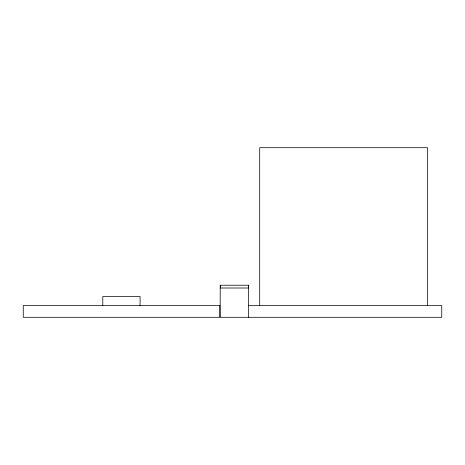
<?xml version="1.0" encoding="UTF-8"?>
<svg xmlns="http://www.w3.org/2000/svg" width="465" height="465" viewBox="0 0 465 465"><rect width="100%" height="100%" fill="white"/><g stroke="black" fill="none" stroke-linecap="round" stroke-linejoin="round"><path stroke-width="0.7" d="M248.403 305.581L441.75 305.581L441.75 317.299L220.195 317.299L220.195 285.225L248.606 285.225L248.606 317.299M427.556 305.581L427.556 147.701L259.708 147.701L259.708 305.581M248.333 285.225L248.333 288.009L220.474 288.009L220.474 285.225M140.07 305.581L140.07 296.501L102.806 296.501L102.806 305.581M219.782 305.581L23.25 305.581L23.25 317.299L219.782 317.299L219.782 305.581"/></g></svg>
